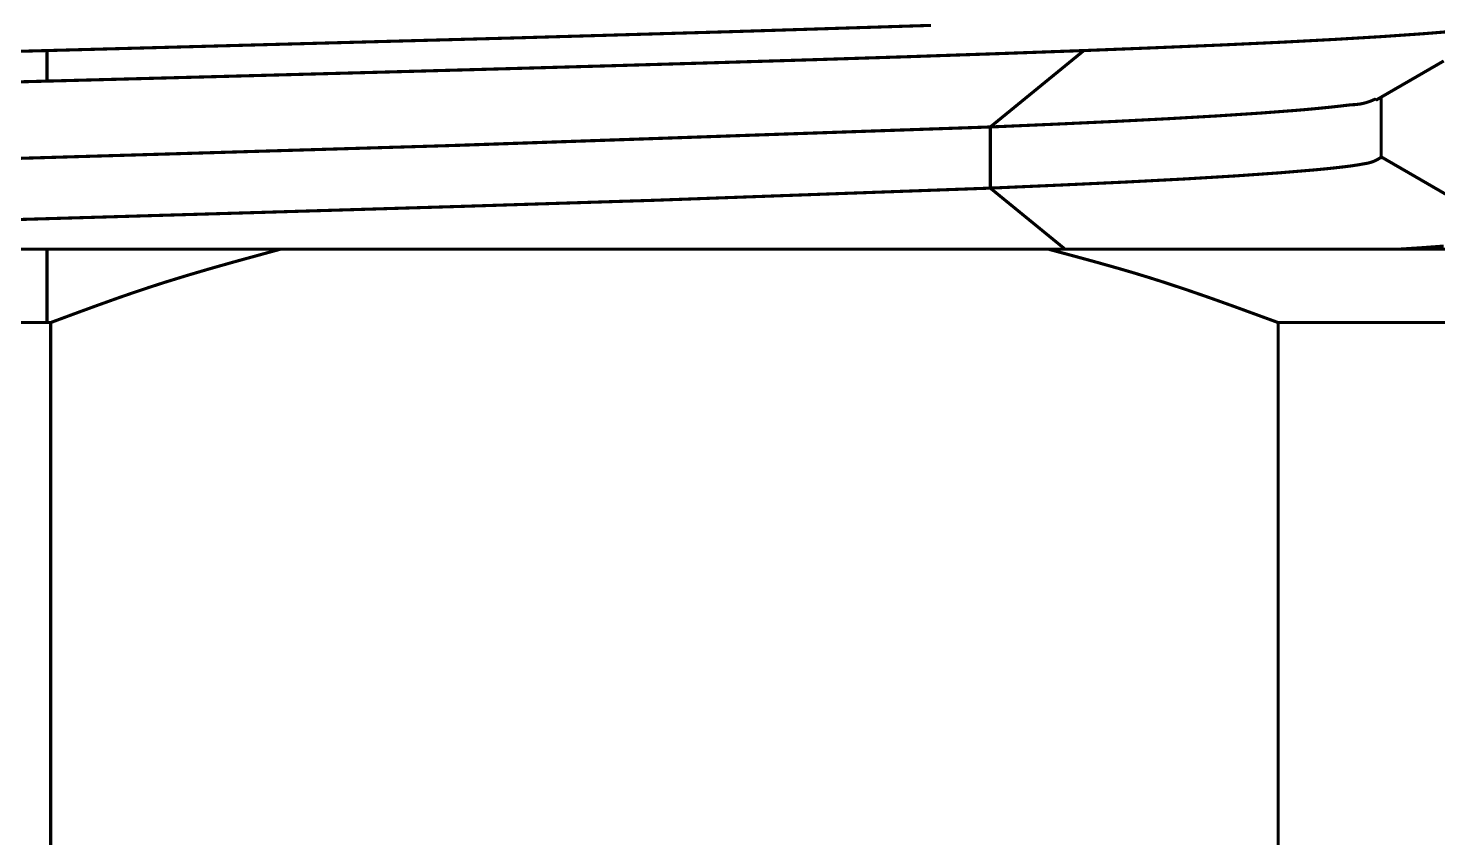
# Model space of a CAD drawing. Header units: inches. Extents: x -6 to 430, y 0 to 90.
# Drawn here: x 22.42 to 28.19, y 58.09 to 61.4 of the extents above; entities that cross this region are included whole.
import ezdxf

# ---------------------------------------------------------------- set-up
doc = ezdxf.new("R2010")
doc.units = ezdxf.units.IN
doc.layers.add('Mechanical 1', color=6, linetype='Continuous')

msp = doc.modelspace()

# ---------------------------------------------------------------- linework, layer by layer
at = {"layer": 'Mechanical 1', "const_width": 0.0127}
for points in [[(22.5, 61.3125), (24.4078, 61.364)], [(24.4078, 61.364), (25.2993, 61.3898)], [(25.2993, 61.3898), (26.1176, 61.4155)], [(27.7699, 61.3582), (27.9609, 61.3696)], [(27.9609, 61.3696), (28.1254, 61.381)], [(20.6459, 61.2625), (22.5, 61.3125)], [(22.5, 61.1875), (22.5, 61.3125)], [(26.3599, 61.0001), (26.7426, 61.3126)], [(26.3599, 61), (26.7426, 61.3125)], [(26.3958, 61.3001), (26.7426, 61.3126)], [(26.3959, 61.3), (26.7426, 61.3125)], [(26.7426, 61.3125), (27.0314, 61.3239)], [(27.0314, 61.3239), (27.3053, 61.3353)], [(27.3053, 61.3353), (27.5519, 61.3467)], [(27.5519, 61.3467), (27.7699, 61.3582)], [(24.354, 61.2376), (24.7961, 61.2501)], [(24.3541, 61.2375), (24.7961, 61.25)], [(24.7961, 61.2501), (25.224, 61.2626)], [(24.7961, 61.25), (25.224, 61.2625)], [(25.224, 61.2625), (25.6348, 61.275)], [(25.224, 61.2626), (25.6349, 61.2751)], [(25.6349, 61.2751), (26.0271, 61.2876)], [(25.6348, 61.275), (26.0271, 61.2875)], [(26.0271, 61.2876), (26.3958, 61.3001)], [(26.0271, 61.2875), (26.3959, 61.3)], [(28.1602, 61.2383), (28.2151, 61.27)], [(21.5295, 61.1616), (22.5, 61.1875)], [(21.7403, 61.1674), (22.5, 61.1876)], [(22.5, 61.1876), (23.4386, 61.2126)], [(22.5, 61.1875), (23.4386, 61.2125)], [(23.4386, 61.2126), (23.9006, 61.2251)], [(23.4386, 61.2125), (23.9007, 61.225)], [(23.9006, 61.2251), (24.354, 61.2376)], [(23.9007, 61.225), (24.3541, 61.2375)], [(28.0505, 61.1749), (28.1054, 61.2066)], [(28.1054, 61.2066), (28.1602, 61.2383)], [(27.9408, 61.1115), (28.0505, 61.1749)], [(27.9587, 60.874), (27.9587, 61.1218)], [(26.6217, 61.0113), (26.869, 61.0227)], [(26.869, 61.0227), (27.091, 61.034)], [(27.091, 61.034), (27.2888, 61.0453)], [(27.2888, 61.0453), (27.4633, 61.0567)], [(27.4633, 61.0567), (27.6119, 61.068)], [(24.1262, 60.9232), (26.3599, 61.0001)], [(24.1867, 60.925), (26.3598, 61)], [(26.3598, 61), (26.6217, 61.0113)], [(26.3598, 60.75), (26.3598, 61)], [(22.8336, 60.8848), (24.1262, 60.9232)], [(22.9286, 60.8875), (24.1867, 60.925)], [(21.5213, 60.8464), (22.8336, 60.8848)], [(21.6465, 60.85), (22.9286, 60.8875)], [(27.9587, 60.8779), (28.013, 60.8465)], [(28.013, 60.8465), (28.0672, 60.8152)], [(26.9162, 60.7749), (27.1556, 60.7874)], [(27.1556, 60.7874), (27.3637, 60.7999)], [(27.3637, 60.7999), (27.5424, 60.8124)], [(27.5424, 60.8124), (27.6916, 60.8249)], [(28.0672, 60.8152), (28.1215, 60.7838)], [(28.1215, 60.7838), (28.1757, 60.7524)], [(24.98, 60.7), (26.3599, 60.7499)], [(24.98, 60.7), (26.3599, 60.7499)], [(26.3599, 60.7499), (26.6464, 60.7624)], [(26.3599, 60.7499), (26.666, 60.5)], [(26.3599, 60.7499), (26.666, 60.5)], [(26.6464, 60.7624), (26.9162, 60.7749)], [(28.1757, 60.7524), (28.23, 60.721)], [(23.3564, 60.65), (24.1882, 60.675)], [(23.3564, 60.65), (24.1882, 60.675)], [(24.1882, 60.675), (24.98, 60.7)], [(24.1882, 60.675), (24.98, 60.7)], [(21.6495, 60.6), (22.503, 60.625)], [(21.6495, 60.6), (22.503, 60.625)], [(22.503, 60.625), (23.3564, 60.65)], [(22.503, 60.625), (23.3564, 60.65)], [(15.3241, 60.5), (29.6759, 60.5)], [(22.5, 60.2), (22.5, 60.5)], [(23.2646, 60.4479), (23.4547, 60.5)], [(26.598, 60.5), (26.6932, 60.4745)], [(28.03, 60.5), (28.1268, 60.5062)], [(28.0364, 60.5004), (28.1322, 60.5066)], [(28.1268, 60.5062), (28.2104, 60.5125)], [(28.1322, 60.5066), (28.2145, 60.5128)], [(23.1697, 60.4211), (23.2646, 60.4479)], [(26.6932, 60.4745), (26.7882, 60.4486)], [(26.7882, 60.4486), (26.8831, 60.4219)], [(22.9809, 60.3643), (23.0752, 60.3933)], [(23.0752, 60.3933), (23.1697, 60.4211)], [(27.0717, 60.3644), (27.1653, 60.3334)], [(27.1653, 60.3334), (27.2587, 60.3011)], [(22.6079, 60.2344), (22.7008, 60.2684)], [(22.7008, 60.2684), (22.7938, 60.3017)], [(27.2587, 60.3011), (27.3517, 60.2679)], [(27.3517, 60.2679), (27.5375, 60.2)], [(22.5152, 60.2), (22.6079, 60.2344)], [(20.2067, 60.2), (22.5152, 60.2)], [(22.5152, 57.8), (22.5152, 60.2)], [(27.5375, 60.2), (29.0028, 60.2)], [(27.5375, 57.8), (27.5375, 60.2)]]:
    msp.add_lwpolyline(points, dxfattribs=at)
at = {"layer": 'Mechanical 1', "const_width": 0.00635}
for points in [[(24.4046, 61.364, 1), (24.411, 61.364, 1)], [(24.4046, 61.364, 1), (24.411, 61.364, 1)], [(25.2961, 61.3898, 1), (25.3024, 61.3898, 1)], [(25.2961, 61.3898, 1), (25.3024, 61.3898, 1)], [(27.9577, 61.3696, 1), (27.9641, 61.3696, 1)], [(27.9577, 61.3696, 1), (27.9641, 61.3696, 1)], [(28.1222, 61.381, 1), (28.1286, 61.381, 1)], [(28.1222, 61.381, 1), (28.1286, 61.381, 1)], [(22.4968, 61.3125, 1), (22.5032, 61.3125, 1)], [(22.4968, 61.3125, 1), (22.5032, 61.3125, 1)], [(22.4968, 61.3125, 1), (22.5032, 61.3125, 1)], [(26.7395, 61.3125, 1), (26.7458, 61.3125, 1)], [(26.7394, 61.3126, 1), (26.7458, 61.3126, 1)], [(26.7395, 61.3125, 1), (26.7458, 61.3125, 1)], [(26.7394, 61.3126, 1), (26.7458, 61.3126, 1)], [(26.7394, 61.3125, 1), (26.7458, 61.3125, 1)], [(27.0282, 61.3239, 1), (27.0346, 61.3239, 1)], [(27.0282, 61.3239, 1), (27.0346, 61.3239, 1)], [(27.3022, 61.3353, 1), (27.3085, 61.3353, 1)], [(27.3022, 61.3353, 1), (27.3085, 61.3353, 1)], [(27.5488, 61.3467, 1), (27.5551, 61.3467, 1)], [(27.5488, 61.3467, 1), (27.5551, 61.3467, 1)], [(27.7667, 61.3582, 1), (27.7731, 61.3582, 1)], [(27.7667, 61.3582, 1), (27.7731, 61.3582, 1)], [(24.7929, 61.2501, 1), (24.7992, 61.2501, 1)], [(24.7929, 61.25, 1), (24.7993, 61.25, 1)], [(24.7929, 61.2501, 1), (24.7992, 61.2501, 1)], [(24.7929, 61.25, 1), (24.7993, 61.25, 1)], [(25.2208, 61.2625, 1), (25.2271, 61.2625, 1)], [(25.2208, 61.2625, 1), (25.2271, 61.2625, 1)], [(25.2208, 61.2626, 1), (25.2272, 61.2626, 1)], [(25.2208, 61.2626, 1), (25.2272, 61.2626, 1)], [(25.6317, 61.2751, 1), (25.638, 61.2751, 1)], [(25.6317, 61.275, 1), (25.638, 61.275, 1)], [(25.6317, 61.2751, 1), (25.638, 61.2751, 1)], [(25.6317, 61.275, 1), (25.638, 61.275, 1)], [(26.0239, 61.2876, 1), (26.0302, 61.2876, 1)], [(26.0239, 61.2876, 1), (26.0302, 61.2876, 1)], [(26.024, 61.2875, 1), (26.0303, 61.2875, 1)], [(26.024, 61.2875, 1), (26.0303, 61.2875, 1)], [(26.3926, 61.3001, 1), (26.399, 61.3001, 1)], [(26.3926, 61.3001, 1), (26.399, 61.3001, 1)], [(26.3927, 61.3, 1), (26.3991, 61.3, 1)], [(26.3927, 61.3, 1), (26.3991, 61.3, 1)], [(22.4968, 61.1876, 1), (22.5032, 61.1876, 1)], [(22.4968, 61.1876, 1), (22.5032, 61.1876, 1)], [(22.4968, 61.1875, 1), (22.5032, 61.1875, 1)], [(22.4968, 61.1875, 1), (22.5032, 61.1875, 1)], [(22.4968, 61.1875, 1), (22.5032, 61.1875, 1)], [(23.4354, 61.2126, 1), (23.4418, 61.2126, 1)], [(23.4354, 61.2126, 1), (23.4418, 61.2126, 1)], [(23.4354, 61.2125, 1), (23.4418, 61.2125, 1)], [(23.4354, 61.2125, 1), (23.4418, 61.2125, 1)], [(23.8975, 61.2251, 1), (23.9038, 61.2251, 1)], [(23.8975, 61.225, 1), (23.9038, 61.225, 1)], [(23.8975, 61.2251, 1), (23.9038, 61.2251, 1)], [(23.8975, 61.225, 1), (23.9038, 61.225, 1)], [(24.3509, 61.2376, 1), (24.3572, 61.2376, 1)], [(24.3509, 61.2375, 1), (24.3573, 61.2375, 1)], [(24.3509, 61.2376, 1), (24.3572, 61.2376, 1)], [(24.3509, 61.2375, 1), (24.3573, 61.2375, 1)], [(28.1022, 61.2066, 1), (28.1085, 61.2066, 1)], [(28.1022, 61.2066, 1), (28.1085, 61.2066, 1)], [(28.157, 61.2383, 1), (28.1634, 61.2383, 1)], [(28.157, 61.2383, 1), (28.1634, 61.2383, 1)], [(28.0473, 61.1749, 1), (28.0537, 61.1749, 1)], [(28.0473, 61.1749, 1), (28.0537, 61.1749, 1)], [(27.7312, 61.0793, 1), (27.7375, 61.0793, 1)], [(27.7312, 61.0793, 1), (27.7375, 61.0793, 1)], [(27.8313, 61.0907, 1), (27.8377, 61.0907, 1)], [(27.8313, 61.0907, 1), (27.8377, 61.0907, 1)], [(27.93, 61.1133, 1), (27.9364, 61.1133, 1)], [(27.9376, 61.1115, 1), (27.944, 61.1115, 1)], [(27.9556, 61.1218, 1), (27.9619, 61.1218, 1)], [(26.8658, 61.0227, 1), (26.8721, 61.0227, 1)], [(26.8658, 61.0227, 1), (26.8721, 61.0227, 1)], [(27.0878, 61.034, 1), (27.0942, 61.034, 1)], [(27.0878, 61.034, 1), (27.0942, 61.034, 1)], [(27.2856, 61.0453, 1), (27.2919, 61.0453, 1)], [(27.2856, 61.0453, 1), (27.2919, 61.0453, 1)], [(27.4601, 61.0567, 1), (27.4665, 61.0567, 1)], [(27.4601, 61.0567, 1), (27.4665, 61.0567, 1)], [(27.6087, 61.068, 1), (27.615, 61.068, 1)], [(27.6087, 61.068, 1), (27.615, 61.068, 1)], [(26.3567, 61.0001, 1), (26.3631, 61.0001, 1)], [(26.3567, 61, 1), (26.3631, 61, 1)], [(26.3567, 61.0001, 1), (26.3631, 61.0001, 1)], [(26.3566, 61, 1), (26.363, 61, 1)], [(26.3566, 61, 1), (26.363, 61, 1)], [(26.3566, 61, 1), (26.363, 61, 1)], [(26.6185, 61.0113, 1), (26.6249, 61.0113, 1)], [(26.6185, 61.0113, 1), (26.6249, 61.0113, 1)], [(24.1231, 60.9232, 1), (24.1294, 60.9232, 1)], [(24.1231, 60.9232, 1), (24.1294, 60.9232, 1)], [(24.1835, 60.925, 1), (24.1899, 60.925, 1)], [(24.1835, 60.925, 1), (24.1899, 60.925, 1)], [(22.8304, 60.8848, 1), (22.8367, 60.8848, 1)], [(22.8304, 60.8848, 1), (22.8367, 60.8848, 1)], [(22.9254, 60.8875, 1), (22.9318, 60.8875, 1)], [(22.9254, 60.8875, 1), (22.9318, 60.8875, 1)], [(27.8886, 60.8499, 1), (27.8949, 60.8499, 1)], [(27.8886, 60.8499, 1), (27.8949, 60.8499, 1)], [(27.9534, 60.8749, 1), (27.9598, 60.8749, 1)], [(27.9556, 60.8779, 1), (27.9619, 60.8779, 1)], [(27.9556, 60.874, 1), (27.9619, 60.874, 1)], [(28.0098, 60.8465, 1), (28.0162, 60.8465, 1)], [(28.0098, 60.8465, 1), (28.0162, 60.8465, 1)], [(27.1525, 60.7874, 1), (27.1588, 60.7874, 1)], [(27.1525, 60.7874, 1), (27.1588, 60.7874, 1)], [(27.3606, 60.7999, 1), (27.3669, 60.7999, 1)], [(27.3606, 60.7999, 1), (27.3669, 60.7999, 1)], [(27.5392, 60.8124, 1), (27.5456, 60.8124, 1)], [(27.5392, 60.8124, 1), (27.5456, 60.8124, 1)], [(27.6884, 60.8249, 1), (27.6947, 60.8249, 1)], [(27.6884, 60.8249, 1), (27.6947, 60.8249, 1)], [(27.8066, 60.8374, 1), (27.8129, 60.8374, 1)], [(27.8066, 60.8374, 1), (27.8129, 60.8374, 1)], [(28.0641, 60.8152, 1), (28.0704, 60.8152, 1)], [(28.0641, 60.8152, 1), (28.0704, 60.8152, 1)], [(28.1183, 60.7838, 1), (28.1247, 60.7838, 1)], [(28.1183, 60.7838, 1), (28.1247, 60.7838, 1)], [(26.3566, 60.75, 1), (26.363, 60.75, 1)], [(26.3567, 60.7499, 1), (26.3631, 60.7499, 1)], [(26.3567, 60.7499, 1), (26.3631, 60.7499, 1)], [(26.3567, 60.7499, 1), (26.3631, 60.7499, 1)], [(26.3567, 60.7499, 1), (26.3631, 60.7499, 1)], [(26.3567, 60.7499, 1), (26.3631, 60.7499, 1)], [(26.6432, 60.7624, 1), (26.6496, 60.7624, 1)], [(26.6432, 60.7624, 1), (26.6496, 60.7624, 1)], [(26.913, 60.7749, 1), (26.9194, 60.7749, 1)], [(26.913, 60.7749, 1), (26.9194, 60.7749, 1)], [(28.1726, 60.7524, 1), (28.1789, 60.7524, 1)], [(28.1726, 60.7524, 1), (28.1789, 60.7524, 1)], [(24.185, 60.675, 1), (24.1914, 60.675, 1)], [(24.185, 60.675, 1), (24.1914, 60.675, 1)], [(24.185, 60.675, 1), (24.1914, 60.675, 1)], [(24.185, 60.675, 1), (24.1914, 60.675, 1)], [(24.9768, 60.7, 1), (24.9832, 60.7, 1)], [(24.9768, 60.7, 1), (24.9832, 60.7, 1)], [(24.9768, 60.7, 1), (24.9832, 60.7, 1)], [(24.9768, 60.7, 1), (24.9832, 60.7, 1)], [(22.4998, 60.625, 1), (22.5062, 60.625, 1)], [(22.4998, 60.625, 1), (22.5062, 60.625, 1)], [(22.4998, 60.625, 1), (22.5062, 60.625, 1)], [(22.4998, 60.625, 1), (22.5062, 60.625, 1)], [(23.3532, 60.65, 1), (23.3595, 60.65, 1)], [(23.3532, 60.65, 1), (23.3595, 60.65, 1)], [(23.3532, 60.65, 1), (23.3595, 60.65, 1)], [(23.3532, 60.65, 1), (23.3595, 60.65, 1)], [(22.4968, 60.5, 1), (22.5032, 60.5, 1)], [(23.4515, 60.5, 1), (23.4579, 60.5, 1)], [(26.5948, 60.5, 1), (26.6012, 60.5, 1)], [(26.6628, 60.5, 1), (26.6692, 60.5, 1)], [(26.6628, 60.5, 1), (26.6692, 60.5, 1)], [(28.0268, 60.5, 1), (28.0332, 60.5, 1)], [(28.0332, 60.5004, 1), (28.0395, 60.5004, 1)], [(28.1236, 60.5062, 1), (28.1299, 60.5062, 1)], [(28.1236, 60.5062, 1), (28.1299, 60.5062, 1)], [(28.129, 60.5066, 1), (28.1353, 60.5066, 1)], [(28.129, 60.5066, 1), (28.1353, 60.5066, 1)], [(23.2614, 60.4479, 1), (23.2678, 60.4479, 1)], [(23.2614, 60.4479, 1), (23.2678, 60.4479, 1)], [(26.69, 60.4745, 1), (26.6963, 60.4745, 1)], [(26.69, 60.4745, 1), (26.6963, 60.4745, 1)], [(26.7851, 60.4486, 1), (26.7914, 60.4486, 1)], [(26.7851, 60.4486, 1), (26.7914, 60.4486, 1)], [(23.072, 60.3933, 1), (23.0783, 60.3933, 1)], [(23.072, 60.3933, 1), (23.0783, 60.3933, 1)], [(23.1666, 60.4211, 1), (23.1729, 60.4211, 1)], [(23.1666, 60.4211, 1), (23.1729, 60.4211, 1)], [(26.8799, 60.4219, 1), (26.8863, 60.4219, 1)], [(26.8799, 60.4219, 1), (26.8863, 60.4219, 1)], [(22.9778, 60.3643, 1), (22.9841, 60.3643, 1)], [(22.9778, 60.3643, 1), (22.9841, 60.3643, 1)], [(27.0685, 60.3644, 1), (27.0749, 60.3644, 1)], [(27.0685, 60.3644, 1), (27.0749, 60.3644, 1)], [(27.1622, 60.3334, 1), (27.1685, 60.3334, 1)], [(27.1622, 60.3334, 1), (27.1685, 60.3334, 1)], [(22.6976, 60.2684, 1), (22.7039, 60.2684, 1)], [(22.6976, 60.2684, 1), (22.7039, 60.2684, 1)], [(22.7906, 60.3017, 1), (22.797, 60.3017, 1)], [(22.7906, 60.3017, 1), (22.797, 60.3017, 1)], [(27.2555, 60.3011, 1), (27.2618, 60.3011, 1)], [(27.2555, 60.3011, 1), (27.2618, 60.3011, 1)], [(27.3486, 60.2679, 1), (27.3549, 60.2679, 1)], [(27.3486, 60.2679, 1), (27.3549, 60.2679, 1)], [(22.6048, 60.2344, 1), (22.6111, 60.2344, 1)], [(22.6048, 60.2344, 1), (22.6111, 60.2344, 1)], [(22.4968, 60.2, 1), (22.5032, 60.2, 1)], [(22.5121, 60.2, 1), (22.5184, 60.2, 1)], [(22.5121, 60.2, 1), (22.5184, 60.2, 1)], [(22.5121, 60.2, 1), (22.5184, 60.2, 1)], [(27.5343, 60.2, 1), (27.5406, 60.2, 1)], [(27.5343, 60.2, 1), (27.5406, 60.2, 1)], [(27.5343, 60.2, 1), (27.5406, 60.2, 1)]]:
    msp.add_lwpolyline(points, format="xyb", close=True, dxfattribs=at)
at = {"layer": 'Mechanical 1', "const_width": 0.0127}
for points in [[(28.2627, 61.3924, -0.004377), (28.1254, 61.381)], [(27.7343, 61.0793, -0.004528), (27.6119, 61.068)], [(27.8345, 61.0907, -0.005985), (27.7343, 61.0793)], [(27.9332, 61.1133, -0.114927), (27.8345, 61.0907)], [(27.8918, 60.8499, -0.018138), (27.8098, 60.8374)], [(27.9566, 60.8749, -0.124817), (27.8918, 60.8499)], [(27.8098, 60.8374, -0.007345), (27.6916, 60.8249)], [(26.8831, 60.4219, -0.008291), (27.0717, 60.3644)], [(22.7938, 60.3017, -0.008036), (22.981, 60.3643)]]:
    msp.add_lwpolyline(points, format="xyb", dxfattribs=at)

doc.saveas('drawing.dxf')
